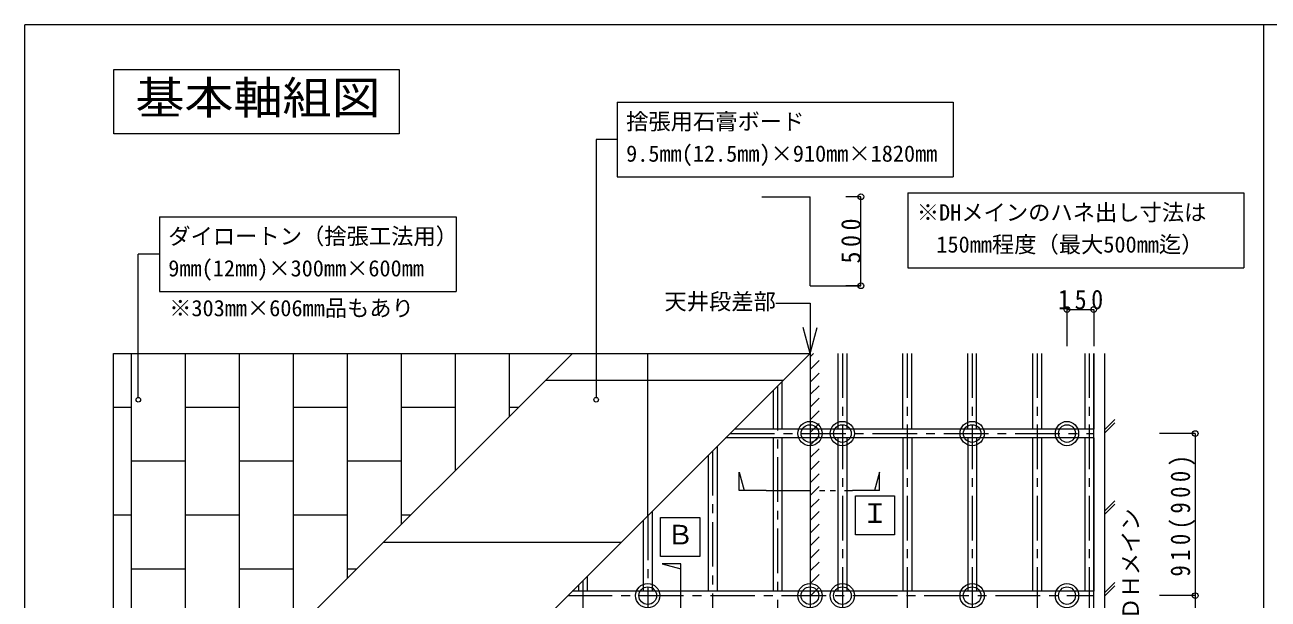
# Model space of a CAD drawing. Units: millimetres on the paper, enlarged 10 times, with parts at other scales. Extents: x -2077 to 2023, y -1433 to 1417.
# Drawn here: x -2077 to -682, y 772 to 1417 of the extents above; entities that cross this region are included whole.
import ezdxf
from ezdxf.enums import TextEntityAlignment as Align

# ---------------------------------------------------------------- set-up
doc = ezdxf.new("R2010")
doc.units = ezdxf.units.MM
doc.header["$LTSCALE"] = 10
doc.linetypes.add('CHAIN1', pattern=[8, 5, -1, 1, -1])
doc.linetypes.add('DOUBLE_CHAIN1', pattern=[8.8, 5, -1, 0.6, -0.6, 0.6, -1])
for name, color, linetype, lineweight in [('0-0_基本', 7, 'Continuous', 9), ('0-1_軸組', 7, 'Continuous', 9), ('0-2_インサート', 7, 'Continuous', 9), ('0-3_文字', 7, 'Continuous', 9), ('0-5_仕上', 7, 'Continuous', 9), ('F-0_図枠', 7, 'Continuous', 9), ('F-1_レイアウト', 7, 'Continuous', 9)]:
    doc.layers.add(name, color=color, linetype=linetype, lineweight=lineweight)
doc.styles.add('ＭＳ ゴシック', font='')
doc.styles.get('ＭＳ ゴシック').set_extended_font_data('MS Gothic')

msp = doc.modelspace()

# ---------------------------------------------------------------- linework, layer by layer
at = {"layer": '0-0_基本', "color": 4, "linetype": 'CHAIN1'}
for p, q in [((-1160.14, 1048.28), (-1160.14, 118.28)), ((-1087.34, 1048.28), (-1087.34, 118.28)), ((-1014.54, 1048.28), (-1014.54, 118.28)), ((-941.74, 1048.28), (-941.74, 118.28)), ((-883.14, 1048.28), (-883.14, 118.28)), ((-1232.94, 1011.63), (-1232.94, 118.28)), ((-1286.28, 958.28), (-878.14, 958.28)), ((-1305.74, 938.83), (-1305.74, 118.28)), ((-1378.54, 866.03), (-1378.54, 118.28)), ((-1451.34, 793.23), (-1451.34, 118.28)), ((-1468.28, 776.28), (-878.14, 776.28))]:
    msp.add_line(p, q, dxfattribs=at)
at = {"layer": '0-0_基本'}
for p, q in [((-878.14, 118.28), (-878.14, 1048.28)), ((-866.14, 962.44), (-854.56, 974.01)), ((-866.14, 958.72), (-854.56, 970.29)), ((-866.14, 870.99), (-854.56, 882.56)), ((-866.14, 867.26), (-854.56, 878.83)), ((-866.14, 779.53), (-854.56, 791.1)), ((-866.14, 775.8), (-854.56, 787.38))]:
    msp.add_line(p, q, dxfattribs=at)
msp.add_lwpolyline([(-866.14, 1048.28), (-866.14, 106.28), (-878.14, 106.28)], dxfattribs=at)
at = {"layer": '0-1_軸組'}
for p, q in [((-1165.14, 1048.28), (-1165.14, 963.28)), ((-1155.14, 1048.28), (-1155.14, 963.28)), ((-1092.34, 963.28), (-1092.34, 1048.28)), ((-1082.34, 963.28), (-1082.34, 1048.28)), ((-1019.54, 963.28), (-1019.54, 1048.28)), ((-1009.54, 963.28), (-1009.54, 1048.28)), ((-946.74, 1048.28), (-946.74, 963.28)), ((-936.74, 1048.28), (-936.74, 963.28)), ((-888.14, 1048.28), (-888.14, 963.28)), ((-878.14, 1048.28), (-878.14, 963.28)), ((-1237.94, 1006.63), (-1237.94, 963.28)), ((-1227.94, 1016.63), (-1227.94, 963.28)), ((-878.14, 963.28), (-1281.28, 963.28)), ((-878.14, 953.28), (-1291.28, 953.28)), ((-1237.94, 953.28), (-1237.94, 781.28)), ((-1227.94, 953.28), (-1227.94, 781.28)), ((-1165.14, 953.28), (-1165.14, 781.28)), ((-1155.14, 953.28), (-1155.14, 781.28)), ((-1092.34, 953.28), (-1092.34, 781.28)), ((-1082.34, 953.28), (-1082.34, 781.28)), ((-1019.54, 953.28), (-1019.54, 781.28)), ((-1009.54, 953.28), (-1009.54, 781.28)), ((-946.74, 953.28), (-946.74, 781.28)), ((-936.74, 953.28), (-936.74, 781.28)), ((-888.14, 953.28), (-888.14, 781.28)), ((-878.14, 953.28), (-878.14, 781.28)), ((-1300.74, 943.83), (-1300.74, 781.28)), ((-1310.74, 933.83), (-1310.74, 781.28)), ((-1373.54, 871.03), (-1373.54, 781.28)), ((-1383.54, 861.03), (-1383.54, 781.28)), ((-1446.34, 798.23), (-1446.34, 781.28)), ((-878.14, 781.28), (-1463.28, 781.28)), ((-1456.34, 788.23), (-1456.34, 781.28))]:
    msp.add_line(p, q, dxfattribs=at)
at = {"layer": '0-2_インサート'}
for centre, radius in [((-1196.54, 958.28), 13.62), ((-1196.54, 958.28), 9.89), ((-1160.14, 958.28), 13.62), ((-1160.14, 958.28), 9.89), ((-1014.54, 958.28), 13.62), ((-1014.54, 958.28), 9.89), ((-1378.54, 776.28), 13.62), ((-1378.54, 776.28), 9.89), ((-1196.54, 776.28), 13.62), ((-1196.54, 776.28), 9.89), ((-1160.14, 776.28), 13.62), ((-1160.14, 776.28), 9.89), ((-1014.54, 776.28), 13.62), ((-1014.54, 776.28), 9.89)]:
    msp.add_circle(centre, radius, dxfattribs=at)
for centre, major_axis in [((-908.14, 958.28), (0, 13.62)), ((-908.14, 958.28), (0, 9.89)), ((-908.14, 776.28), (0, 13.62)), ((-908.14, 776.28), (0, 9.89))]:
    msp.add_ellipse(centre, major_axis=major_axis, ratio=0.95783, dxfattribs=at)
at = {"layer": '0-3_文字'}
for p, q in [((-1977.43, 1294.98), (-1977.43, 1367.18)), ((-1977.43, 1367.18), (-1657.38, 1367.18)), ((-1657.38, 1367.18), (-1657.38, 1294.98)), ((-1657.38, 1294.98), (-1977.43, 1294.98)), ((-1086.67, 1228.46), (-1086.67, 1144.46)), ((-1086.67, 1228.46), (-709.66, 1228.46)), ((-709.66, 1228.46), (-709.66, 1144.46)), ((-1139.32, 1224.18), (-1156.26, 1224.18)), ((-1139.32, 1124.18), (-1139.32, 1224.18)), ((-1926.48, 1201.71), (-1593.46, 1201.71)), ((-1593.46, 1201.71), (-1593.46, 1117.71)), ((-1926.48, 1159.71), (-1950.13, 1159.71)), ((-1950.13, 998.86), (-1950.13, 1159.71)), ((-1086.67, 1144.46), (-709.66, 1144.46)), ((-1926.48, 1117.71), (-1593.46, 1117.71)), ((-1139.32, 1124.18), (-1156.26, 1124.18)), ((-1234.8, 1104.7), (-1196.28, 1104.7)), ((-1196.28, 1104.7), (-1196.28, 1048.28)), ((-908.14, 1097.46), (-878.14, 1097.46)), ((-908.14, 1097.46), (-908.14, 1056.49)), ((-878.14, 1097.46), (-878.14, 1056.49)), ((-1196.28, 1048.28), (-1204.05, 1077.26)), ((-1196.28, 1048.28), (-1188.52, 1077.26)), ((-764.21, 958.28), (-804.21, 958.28)), ((-764.21, 958.28), (-764.21, 230.28)), ((-1275.84, 915.06), (-1270.23, 894.14)), ((-1275.84, 894.14), (-1275.84, 915.06)), ((-1118.66, 915.06), (-1124.27, 894.14)), ((-1118.66, 894.14), (-1118.66, 915.06)), ((-1245.84, 894.14), (-1275.84, 894.14)), ((-1118.66, 894.14), (-1148.66, 894.14)), ((-1145.52, 888.38), (-1101.52, 888.38)), ((-1145.52, 844.38), (-1145.52, 888.38)), ((-1101.52, 888.38), (-1101.52, 844.38)), ((-1364.14, 864.14), (-1320.14, 864.14)), ((-1364.14, 820.14), (-1364.14, 864.14)), ((-1320.14, 864.14), (-1320.14, 820.14)), ((-1101.52, 844.38), (-1145.52, 844.38)), ((-1320.14, 820.14), (-1364.14, 820.14)), ((-1362.17, 811.95), (-1341.25, 806.35)), ((-1341.25, 811.95), (-1362.17, 811.95)), ((-1341.25, 749.26), (-1341.25, 811.95)), ((-764.21, 776.28), (-804.21, 776.28))]:
    msp.add_line(p, q, dxfattribs=at)
at = {"layer": '0-3_文字', "color": 4, "linetype": 'DOUBLE_CHAIN1'}
msp.add_line((-1245.84, 894.14), (-1148.66, 894.14), dxfattribs=at)
at = {"layer": '0-3_文字'}
for points in [[(-1412.77, 1330.51), (-1035.76, 1330.51), (-1035.76, 1246.51)], [(-1412.77, 1330.51), (-1412.77, 1246.51), (-1035.76, 1246.51)], [(-1412.77, 1288.51), (-1436.43, 1288.51), (-1436.43, 997.88)], [(-1926.48, 1201.71), (-1926.48, 1159.71), (-1926.48, 1117.71)]]:
    msp.add_lwpolyline(points, dxfattribs=at)
for centre, radius in [((-1139.32, 1224.18), 3.19), ((-1139.32, 1124.18), 3.19), ((-908.14, 1097.46), 3.19), ((-878.14, 1097.46), 3.19), ((-1950.13, 996.27), 2.6), ((-1436.43, 996.27), 2.6), ((-764.21, 958.28), 3.19), ((-764.21, 776.28), 3.19)]:
    msp.add_circle(centre, radius, dxfattribs=at)
at = {"layer": '0-5_仕上'}
for p, q in [((-1250.54, 1224.18), (-1196.28, 1224.18)), ((-1196.28, 1124.18), (-1196.28, 1224.18)), ((-1196.28, 1124.18), (-1139.32, 1124.18)), ((-1978.14, 1048.28), (-1196.28, 1048.28)), ((-1978.14, 533.28), (-1978.14, 1048.28)), ((-1978.14, 533.28), (-1463.14, 1048.28)), ((-1958.14, 1048.28), (-1958.14, 553.28)), ((-1897.54, 1048.28), (-1897.54, 613.88)), ((-1893.28, 351.28), (-1196.28, 1048.28)), ((-1836.94, 1048.28), (-1836.94, 674.48)), ((-1776.34, 1048.28), (-1776.34, 735.08)), ((-1715.74, 1048.28), (-1715.74, 795.68)), ((-1655.14, 1048.28), (-1655.14, 856.28)), ((-1594.54, 1048.28), (-1594.54, 916.88)), ((-1533.94, 1048.28), (-1533.94, 977.48)), ((-1378.54, 866.03), (-1378.54, 1048.28)), ((-1196.28, 1048.28), (-1196.28, 668.28)), ((-1196.28, 1044.41), (-1192.41, 1048.28)), ((-1196.28, 1030.26), (-1186.28, 1040.26)), ((-1196.28, 1016.12), (-1186.28, 1026.12)), ((-1493.14, 1018.28), (-1226.28, 1018.28)), ((-1196.28, 1001.98), (-1186.28, 1011.98)), ((-1196.28, 987.84), (-1186.28, 997.84)), ((-1958.14, 987.68), (-1978.14, 987.68)), ((-1836.94, 987.68), (-1897.54, 987.68)), ((-1715.74, 987.68), (-1776.34, 987.68)), ((-1594.54, 987.68), (-1655.14, 987.68)), ((-1523.74, 987.68), (-1533.94, 987.68)), ((-1196.28, 973.7), (-1186.28, 983.7)), ((-1196.28, 959.55), (-1186.28, 969.55)), ((-1196.28, 945.41), (-1186.28, 955.41)), ((-1196.28, 931.27), (-1186.28, 941.27)), ((-1897.54, 927.08), (-1958.14, 927.08)), ((-1776.34, 927.08), (-1836.94, 927.08)), ((-1655.14, 927.08), (-1715.74, 927.08)), ((-1196.28, 917.13), (-1186.28, 927.13)), ((-1196.28, 902.99), (-1186.28, 912.99)), ((-1196.28, 888.84), (-1186.28, 898.84)), ((-1196.28, 874.7), (-1186.28, 884.7)), ((-1958.14, 866.48), (-1978.14, 866.48)), ((-1836.94, 866.48), (-1897.54, 866.48)), ((-1715.74, 866.48), (-1776.34, 866.48)), ((-1644.94, 866.48), (-1655.14, 866.48)), ((-1196.28, 860.56), (-1186.28, 870.56)), ((-1196.28, 846.42), (-1186.28, 856.42)), ((-1196.28, 832.27), (-1186.28, 842.27)), ((-1675.14, 836.28), (-1408.28, 836.28)), ((-1196.28, 818.13), (-1186.28, 828.13)), ((-1196.28, 803.99), (-1186.28, 813.99)), ((-1897.54, 805.88), (-1958.14, 805.88)), ((-1776.34, 805.88), (-1836.94, 805.88)), ((-1705.54, 805.88), (-1715.74, 805.88)), ((-1196.28, 789.85), (-1186.28, 799.85)), ((-1196.28, 775.71), (-1186.28, 785.71))]:
    msp.add_line(p, q, dxfattribs=at)
at = {"layer": 'F-0_図枠'}
for p in [(2022.57, 1417.18), (-2077.43, -1432.82)]:
    msp.add_line(p, (-2077.43, 1417.18), dxfattribs=at)
at = {"layer": 'F-1_レイアウト'}
msp.add_line((-687.43, -1252.82), (-687.43, 1417.18), dxfattribs=at)

# ---------------------------------------------------------------- texts
at = {"layer": '0-3_文字', "style": 'ＭＳ ゴシック', "width": 1.1}
msp.add_text('基本軸組図', height=36.66, dxfattribs=at).set_placement((-1953.34, 1306.08), align=Align.BOTTOM_LEFT)
at = {"layer": '0-3_文字', "style": 'ＭＳ ゴシック'}
for s, height, p in [('捨張用石膏ボード', 18.33, (-1402.77, 1294.01)), ('9.5mm(12.5mm)×910mm×1820mm', 18.33, (-1402.77, 1258.01)), ('※DHメインのハネ出し寸法は', 18.33, (-1076.67, 1191.96)), ('ダイロートン（捨張工法用）', 18.33, (-1916.48, 1165.21)), ('150mm程度（最大500mm迄）', 18.33, (-1054.69, 1155.96)), ('9mm(12mm)×300mm×600mm', 18.33, (-1916.48, 1129.21)), ('天井段差部', 18.33, (-1359.8, 1091.87)), ('※303mm×606mm品もあり', 18.33, (-1915.55, 1084.49)), ('Ｉ', 21.99, (-1138.52, 851.38)), ('Ｂ', 21.99, (-1357.14, 827.14))]:
    msp.add_text(s, height=height, dxfattribs=at).set_placement(p, align=Align.BOTTOM_LEFT)
msp.add_text('ＤＨメイン', height=18.33, rotation=90, dxfattribs=at).set_placement((-822.01, 749.21), align=Align.BOTTOM_LEFT)
at = {"layer": '0-3_文字', "char_height": 21.99, "attachment_point": 7, "rotation": 90, "style": 'ＭＳ ゴシック'}
for s, insert in [('\\T1.38;\\W0.9;500', (-1139.32, 1149.18)), ('\\T1.39;\\W0.85;910(900)', (-764.21, 797.71))]:
    msp.add_mtext(s, dxfattribs=dict(at, insert=insert))
at = {"layer": '0-3_文字', "insert": (-918.14, 1097.46), "char_height": 21.99, "attachment_point": 7, "style": 'ＭＳ ゴシック'}
msp.add_mtext('\\T1.38;\\W0.9;150', dxfattribs=at)

doc.saveas('drawing.dxf')
